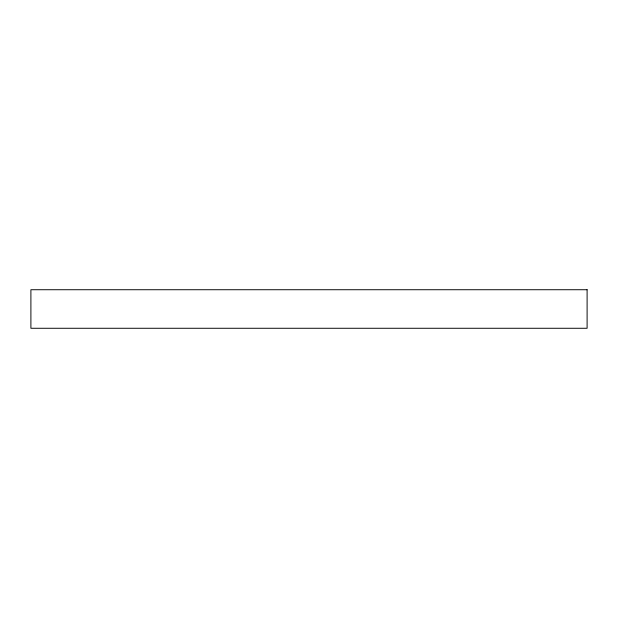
<?xml version="1.0" encoding="UTF-8"?>
<svg xmlns="http://www.w3.org/2000/svg" width="618" height="618" viewBox="0 0 618 618"><rect width="100%" height="100%" fill="white"/><g stroke="black" fill="none" stroke-linecap="round" stroke-linejoin="round"><path stroke-width="0.93" d="M587.1 289.726L30.9 289.726L30.9 328.274L587.1 328.274L587.1 289.726"/></g></svg>
